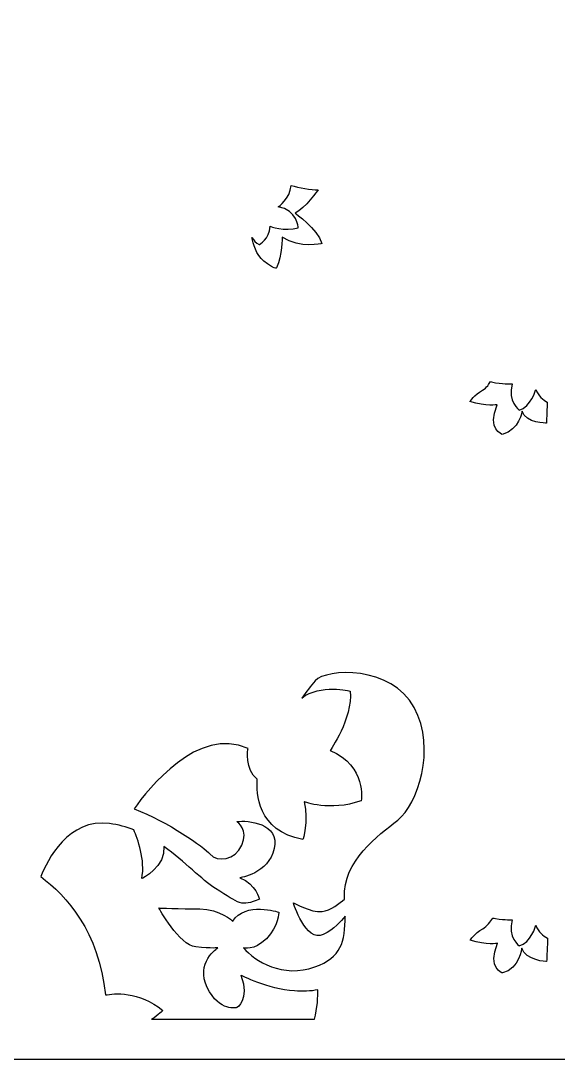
# Model space of a CAD drawing. Header units: centimetres. Extents: x -8.7 to 9, y -0.8 to 7.8.
# Drawn here: x 4.559 to 6.778, y -0.784 to 3.506 of the extents above; entities that cross this region are included whole.
import ezdxf

# ---------------------------------------------------------------- set-up
doc = ezdxf.new("R2010")
doc.units = ezdxf.units.CM
doc.header["$MEASUREMENT"] = 0
doc.layers.add('layer 1', color=7, linetype='Continuous')

msp = doc.modelspace()

# ---------------------------------------------------------------- linework, layer by layer
at = {"layer": 'layer 1', "color": 242}
for points, knots in [([(0.70813, 7.79648), (0.70813, 7.79648), (8.95855, 7.79648), (8.95855, 7.79648), (8.95855, 7.79648), (8.95855, 7.79648), (8.95855, -0.78396), (8.95855, -0.78396), (8.95855, -0.78396), (8.95855, -0.78396), (0.70813, -0.78396), (0.70813, -0.78396), (0.70813, -0.78396), (0.70813, -0.78396), (0.70813, 7.79648), (0.70813, 7.79648)], [0, 0, 0, 0, 0.2, 0.2, 0.2, 0.2, 0.4, 0.4, 0.4, 0.4, 0.6, 0.6, 0.6, 0.6, 1, 1, 1, 1]), ([(5.67497, 2.82559), (5.67166, 2.77098), (5.62175, 2.73735), (5.62175, 2.73735), (5.62175, 2.73735), (5.70085, 2.72536), (5.70481, 2.65142), (5.70481, 2.65142), (5.70481, 2.65142), (5.64746, 2.63343), (5.58814, 2.65741), (5.58814, 2.65741), (5.58814, 2.65741), (5.58814, 2.60346), (5.54265, 2.58148), (5.54265, 2.58148), (5.54265, 2.58148), (5.52992, 2.58895), (5.52053, 2.599), (5.51362, 2.61025), (5.51362, 2.61025), (5.51808, 2.58574), (5.53043, 2.53968), (5.56242, 2.51347), (5.56242, 2.51347), (5.60746, 2.47656), (5.61477, 2.48517), (5.61477, 2.48517), (5.61477, 2.48517), (5.64034, 2.53807), (5.6379, 2.61189), (5.6379, 2.61189), (5.6379, 2.61189), (5.7146, 2.56391), (5.80226, 2.58606), (5.80226, 2.58606), (5.80226, 2.58606), (5.784, 2.64757), (5.69147, 2.71155), (5.69147, 2.71155), (5.69147, 2.71155), (5.73286, 2.73123), (5.78643, 2.80751), (5.78643, 2.80751), (5.78643, 2.80751), (5.75966, 2.80576), (5.70467, 2.81821), (5.67497, 2.82559)], [0, 0, 0, 0, 0.0769231, 0.0769231, 0.0769231, 0.0769231, 0.1538462, 0.1538462, 0.1538462, 0.1538462, 0.2307692, 0.2307692, 0.2307692, 0.2307692, 0.3076923, 0.3076923, 0.3076923, 0.3076923, 0.3846154, 0.3846154, 0.3846154, 0.3846154, 0.4615385, 0.4615385, 0.4615385, 0.4615385, 0.5384615, 0.5384615, 0.5384615, 0.5384615, 0.6153846, 0.6153846, 0.6153846, 0.6153846, 0.6923077, 0.6923077, 0.6923077, 0.6923077, 0.7692308, 0.7692308, 0.7692308, 0.7692308, 0.8461538, 0.8461538, 0.8461538, 0.8461538, 1, 1, 1, 1]), ([(6.73314, 1.93027), (6.71531, 1.9396), (6.69671, 1.95559), (6.68616, 1.98299), (6.68616, 1.98299), (6.68616, 1.98299), (6.66505, 1.9101), (6.61755, 1.89765), (6.61755, 1.89765), (6.61755, 1.89765), (6.56829, 1.93321), (6.58764, 2.0061), (6.58764, 2.0061), (6.58764, 2.0061), (6.56192, 2.00408), (6.519, 2.01092), (6.519, 2.01092), (6.51104, 2.01219), (6.50409, 2.01399), (6.49805, 2.01607), (6.49805, 2.01607), (6.49348, 2.0054), (6.48419, 1.99115), (6.46542, 1.98021), (6.46542, 1.98021), (6.43112, 1.96021), (6.41396, 1.93354), (6.41396, 1.93354), (6.41396, 1.93354), (6.48258, 1.91087), (6.52612, 1.92021), (6.52612, 1.92021), (6.52612, 1.92021), (6.4839, 1.8162), (6.54723, 1.79753), (6.54723, 1.79753), (6.54723, 1.79753), (6.61849, 1.81487), (6.62894, 1.89386), (6.62894, 1.89386), (6.62894, 1.89386), (6.64609, 1.84186), (6.72933, 1.8442), (6.72933, 1.8442), (6.72933, 1.8442), (6.73034, 1.86359), (6.73228, 1.90969), (6.73314, 1.93027)], [0, 0, 0, 0, 0.0769231, 0.0769231, 0.0769231, 0.0769231, 0.1538462, 0.1538462, 0.1538462, 0.1538462, 0.2307692, 0.2307692, 0.2307692, 0.2307692, 0.3076923, 0.3076923, 0.3076923, 0.3076923, 0.3846154, 0.3846154, 0.3846154, 0.3846154, 0.4615385, 0.4615385, 0.4615385, 0.4615385, 0.5384615, 0.5384615, 0.5384615, 0.5384615, 0.6153846, 0.6153846, 0.6153846, 0.6153846, 0.6923077, 0.6923077, 0.6923077, 0.6923077, 0.7692308, 0.7692308, 0.7692308, 0.7692308, 0.8461538, 0.8461538, 0.8461538, 0.8461538, 1, 1, 1, 1]), ([(5.77175, -0.61895), (5.77175, -0.61895), (5.09845, -0.61895), (5.09845, -0.61895), (5.09845, -0.61895), (5.12796, -0.60204), (5.14563, -0.58205), (5.14563, -0.58205), (5.14563, -0.58205), (5.0447, -0.5016), (4.94378, -0.51169), (4.90874, -0.51853), (4.90874, -0.51853), (4.88112, -0.2563), (4.74697, -0.10808), (4.64119, -0.02951), (4.64119, -0.02951), (4.66819, 0.03763), (4.75567, 0.21315), (4.9252, 0.18979), (4.9252, 0.18979), (4.96103, 0.18486), (4.99451, 0.17554), (5.02591, 0.16319), (5.02591, 0.16319), (5.04037, 0.12897), (5.07445, 0.03692), (5.05824, -0.03773), (5.05824, -0.03773), (5.05824, -0.03773), (5.15926, 0.01236), (5.14942, 0.09484), (5.14942, 0.09484), (5.23734, 0.03259), (5.30542, -0.04261), (5.36344, -0.07891), (5.36344, -0.07891), (5.46319, -0.14131), (5.46794, -0.15571), (5.54395, -0.12211), (5.54395, -0.12211), (5.54395, -0.12211), (5.53235, -0.06186), (5.46326, -0.03448), (5.46326, -0.03448), (5.46326, -0.03448), (5.58203, -0.0182), (5.60578, 0.08635), (5.60578, 0.08635), (5.62952, 0.19089), (5.49554, 0.2046), (5.45144, 0.19775), (5.45144, 0.19775), (5.45144, 0.19775), (5.50063, 0.16176), (5.47179, 0.10006), (5.47179, 0.10006), (5.44296, 0.03836), (5.3723, 0.02809), (5.34007, 0.06408), (5.34007, 0.06408), (5.31613, 0.09081), (5.16723, 0.198), (5.02648, 0.25042), (5.02648, 0.25042), (5.08415, 0.33194), (5.29067, 0.59463), (5.49717, 0.49963), (5.49717, 0.49963), (5.49717, 0.49963), (5.48262, 0.41133), (5.53559, 0.3724), (5.53559, 0.3724), (5.53098, 0.31775), (5.53436, 0.15848), (5.72363, 0.12385), (5.72363, 0.12385), (5.72363, 0.12385), (5.74737, 0.19579), (5.72957, 0.27972), (5.72957, 0.27972), (5.72957, 0.27972), (5.8324, 0.23776), (5.96489, 0.28372), (5.96489, 0.28372), (5.96489, 0.28372), (5.98862, 0.4276), (5.83635, 0.49155), (5.83635, 0.49155), (5.83635, 0.49155), (5.9293, 0.623), (5.91941, 0.7369), (5.91941, 0.7369), (5.91941, 0.7369), (5.79474, 0.7679), (5.71912, 0.70816), (5.71912, 0.70816), (5.73719, 0.73279), (5.75719, 0.75899), (5.77452, 0.77914), (5.77452, 0.77914), (5.8197, 0.83164), (6.09078, 0.84306), (6.1834, 0.66956), (6.1834, 0.66956), (6.27602, 0.49607), (6.19731, 0.26932), (6.1159, 0.2042), (6.1159, 0.2042), (6.03449, 0.13907), (5.88863, 0.03623), (5.89542, -0.11802), (5.89542, -0.11802), (5.89549, -0.1195), (5.89554, -0.12096), (5.89561, -0.12242), (5.89561, -0.12242), (5.87742, -0.13841), (5.83752, -0.17011), (5.80314, -0.17386), (5.80314, -0.17386), (5.75693, -0.17891), (5.68448, -0.13726), (5.68448, -0.13726), (5.68448, -0.13726), (5.68448, -0.13726), (5.73569, -0.30388), (5.80814, -0.26854), (5.80814, -0.26854), (5.85248, -0.2469), (5.88183, -0.2144), (5.89794, -0.19243), (5.89794, -0.19243), (5.89924, -0.29994), (5.88249, -0.36291), (5.7733, -0.40252), (5.7733, -0.40252), (5.64102, -0.45051), (5.52569, -0.37853), (5.4782, -0.32368), (5.4782, -0.32368), (5.4782, -0.32368), (5.52229, -0.33739), (5.57318, -0.28598), (5.57318, -0.28598), (5.62406, -0.23456), (5.62406, -0.17629), (5.62406, -0.17629), (5.62406, -0.17629), (5.62406, -0.17629), (5.48498, -0.13173), (5.4341, -0.21399), (5.4341, -0.21399), (5.4341, -0.21399), (5.37983, -0.16258), (5.29842, -0.16258), (5.29842, -0.16258), (5.21701, -0.16258), (5.12882, -0.15915), (5.12882, -0.15915), (5.12882, -0.15915), (5.12882, -0.15915), (5.21362, -0.3134), (5.28146, -0.32025), (5.28146, -0.32025), (5.3493, -0.32711), (5.37305, -0.32368), (5.37305, -0.32368), (5.37305, -0.32368), (5.37305, -0.32368), (5.27807, -0.38538), (5.32895, -0.48821), (5.32895, -0.48821), (5.37983, -0.59105), (5.45106, -0.57048), (5.45106, -0.57048), (5.45106, -0.57048), (5.45106, -0.57048), (5.50533, -0.53963), (5.46802, -0.4368), (5.46802, -0.4368), (5.46802, -0.4368), (5.57996, -0.49507), (5.6885, -0.50193), (5.6885, -0.50193), (5.72355, -0.50414), (5.75612, -0.50312), (5.78576, -0.49728), (5.78576, -0.49728), (5.78605, -0.52369), (5.78443, -0.57203), (5.77175, -0.61895)], [0, 0, 0, 0, 0.0204082, 0.0204082, 0.0204082, 0.0204082, 0.0408163, 0.0408163, 0.0408163, 0.0408163, 0.0612245, 0.0612245, 0.0612245, 0.0612245, 0.0816327, 0.0816327, 0.0816327, 0.0816327, 0.1020408, 0.1020408, 0.1020408, 0.1020408, 0.122449, 0.122449, 0.122449, 0.122449, 0.1428571, 0.1428571, 0.1428571, 0.1428571, 0.1632653, 0.1632653, 0.1632653, 0.1632653, 0.1836735, 0.1836735, 0.1836735, 0.1836735, 0.2040816, 0.2040816, 0.2040816, 0.2040816, 0.2244898, 0.2244898, 0.2244898, 0.2244898, 0.244898, 0.244898, 0.244898, 0.244898, 0.2653061, 0.2653061, 0.2653061, 0.2653061, 0.2857143, 0.2857143, 0.2857143, 0.2857143, 0.3061224, 0.3061224, 0.3061224, 0.3061224, 0.3265306, 0.3265306, 0.3265306, 0.3265306, 0.3469388, 0.3469388, 0.3469388, 0.3469388, 0.3673469, 0.3673469, 0.3673469, 0.3673469, 0.3877551, 0.3877551, 0.3877551, 0.3877551, 0.4081633, 0.4081633, 0.4081633, 0.4081633, 0.4285714, 0.4285714, 0.4285714, 0.4285714, 0.4489796, 0.4489796, 0.4489796, 0.4489796, 0.4693878, 0.4693878, 0.4693878, 0.4693878, 0.4897959, 0.4897959, 0.4897959, 0.4897959, 0.5102041, 0.5102041, 0.5102041, 0.5102041, 0.5306122, 0.5306122, 0.5306122, 0.5306122, 0.5510204, 0.5510204, 0.5510204, 0.5510204, 0.5714286, 0.5714286, 0.5714286, 0.5714286, 0.5918367, 0.5918367, 0.5918367, 0.5918367, 0.6122449, 0.6122449, 0.6122449, 0.6122449, 0.6326531, 0.6326531, 0.6326531, 0.6326531, 0.6530612, 0.6530612, 0.6530612, 0.6530612, 0.6734694, 0.6734694, 0.6734694, 0.6734694, 0.6938776, 0.6938776, 0.6938776, 0.6938776, 0.7142857, 0.7142857, 0.7142857, 0.7142857, 0.7346939, 0.7346939, 0.7346939, 0.7346939, 0.755102, 0.755102, 0.755102, 0.755102, 0.7755102, 0.7755102, 0.7755102, 0.7755102, 0.7959184, 0.7959184, 0.7959184, 0.7959184, 0.8163265, 0.8163265, 0.8163265, 0.8163265, 0.8367347, 0.8367347, 0.8367347, 0.8367347, 0.8571429, 0.8571429, 0.8571429, 0.8571429, 0.877551, 0.877551, 0.877551, 0.877551, 0.8979592, 0.8979592, 0.8979592, 0.8979592, 0.9183673, 0.9183673, 0.9183673, 0.9183673, 0.9387755, 0.9387755, 0.9387755, 0.9387755, 0.9591837, 0.9591837, 0.9591837, 0.9591837, 1, 1, 1, 1]), ([(6.73436, -0.28411), (6.71616, -0.27487), (6.69695, -0.25877), (6.68616, -0.23075), (6.68616, -0.23075), (6.68616, -0.23075), (6.66505, -0.30365), (6.61755, -0.31609), (6.61755, -0.31609), (6.61755, -0.31609), (6.56829, -0.28053), (6.58764, -0.20764), (6.58764, -0.20764), (6.58764, -0.20764), (6.56192, -0.20967), (6.519, -0.20282), (6.519, -0.20282), (6.51495, -0.20217), (6.51116, -0.20139), (6.50762, -0.2005), (6.50762, -0.2005), (6.4988, -0.21538), (6.48496, -0.23404), (6.46643, -0.24484), (6.46643, -0.24484), (6.43212, -0.26484), (6.41497, -0.29151), (6.41497, -0.29151), (6.41497, -0.29151), (6.48358, -0.31418), (6.52713, -0.30484), (6.52713, -0.30484), (6.52713, -0.30484), (6.4849, -0.40885), (6.54824, -0.42752), (6.54824, -0.42752), (6.54824, -0.42752), (6.61949, -0.41018), (6.62741, -0.32485), (6.62741, -0.32485), (6.62741, -0.32485), (6.64456, -0.37685), (6.73033, -0.38085), (6.73033, -0.38085), (6.73033, -0.38085), (6.73129, -0.36252), (6.73331, -0.31114), (6.73436, -0.28411)], [0, 0, 0, 0, 0.0769231, 0.0769231, 0.0769231, 0.0769231, 0.1538462, 0.1538462, 0.1538462, 0.1538462, 0.2307692, 0.2307692, 0.2307692, 0.2307692, 0.3076923, 0.3076923, 0.3076923, 0.3076923, 0.3846154, 0.3846154, 0.3846154, 0.3846154, 0.4615385, 0.4615385, 0.4615385, 0.4615385, 0.5384615, 0.5384615, 0.5384615, 0.5384615, 0.6153846, 0.6153846, 0.6153846, 0.6153846, 0.6923077, 0.6923077, 0.6923077, 0.6923077, 0.7692308, 0.7692308, 0.7692308, 0.7692308, 0.8461538, 0.8461538, 0.8461538, 0.8461538, 1, 1, 1, 1])]:
    msp.add_open_spline(points, degree=3, knots=knots, dxfattribs=at)

doc.saveas('drawing.dxf')
